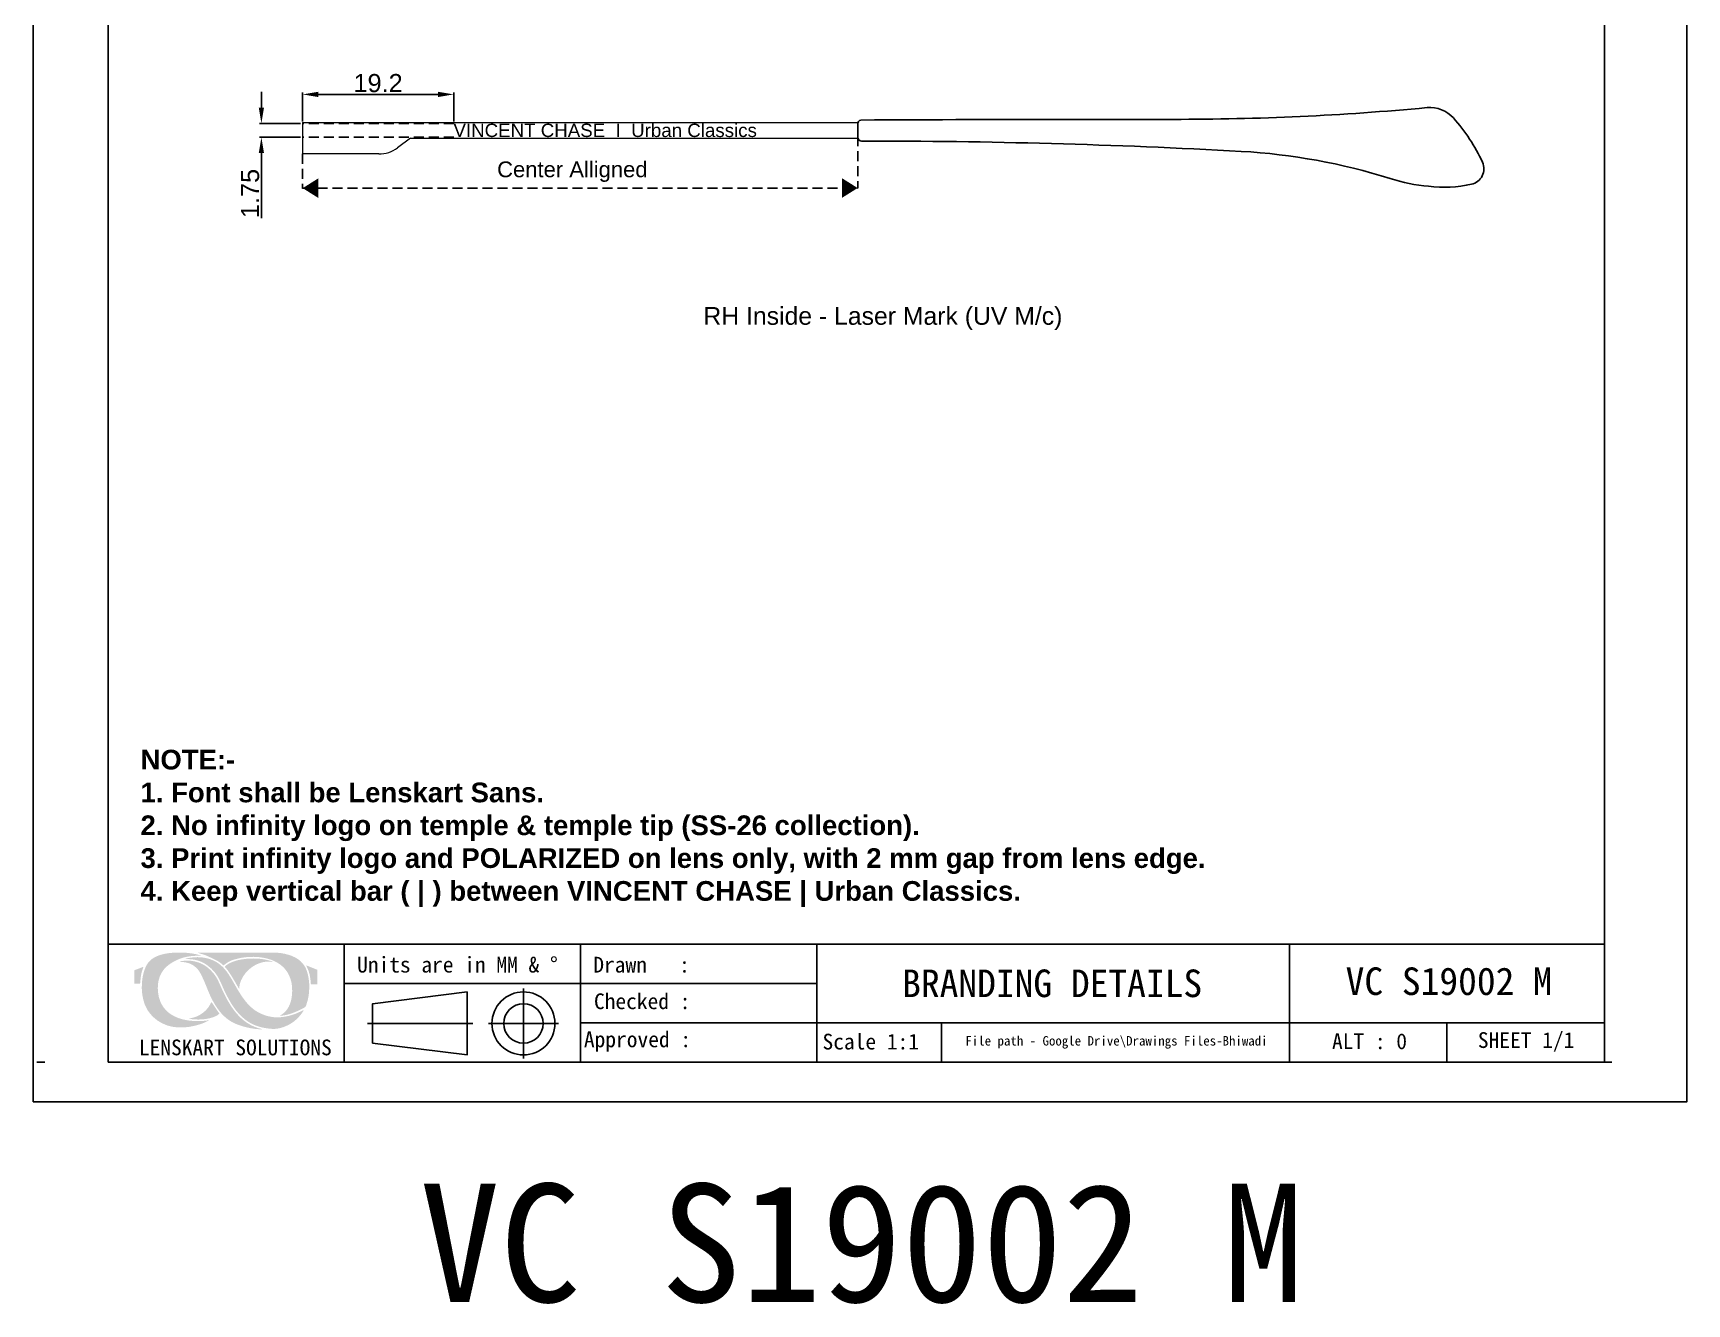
# Model space of a CAD drawing. Header units: millimetres. Extents: x 1233 to 2351, y 1180 to 1535.
# Drawn here: x 1232.9 to 1442.9, y 1212.3 to 1373.6 of the extents above; entities that cross this region are included whole.
import ezdxf

# ---------------------------------------------------------------- set-up
doc = ezdxf.new("R2010")
doc.units = ezdxf.units.MM
doc.linetypes.add('DASHED', pattern=[19.05, 12.7, -6.35])
doc.linetypes.add('HIDDEN2', pattern=[0.1875, 0.125, -0.0625])
for name, color, linetype in [('Dimension', 3, 'Continuous'), ('Hidden Line', 1, 'HIDDEN2'), ('图框-线条', 7, 'Continuous')]:
    doc.layers.add(name, color=color, linetype=linetype)
doc.layers.add('标注', color=4, linetype='Continuous', lineweight=5)
doc.layers.add('绘图层', color=7, linetype='Continuous', lineweight=15)
doc.styles.get("Standard").update_dxf_attribs({"font": 'arial.ttf'})
doc.styles.add('宋体', font='SimSun.ttf')
doc.dimstyles.new('Standard$0', dxfattribs={"dimtxt": 2.3, "dimasz": 2, "dimexe": 1, "dimexo": 1, "dimgap": 1, "dimtad": 0, "dimtih": 1, "dimtoh": 1, "dimdec": 1, "dimzin": 0, "dimdsep": 46, "dimtxsty": 'Standard', "dimcen": 0, "dimclrd": 4, "dimclre": 4, "dimclrt": 4, "dimadec": 1, "dimazin": 0, "dimtfac": 1, "dimtdec": 1, "dimtofl": 0, "dimtmove": 0, "dimatfit": 0, "dimfxl": 1, "dimtolj": 1, "dimtzin": 0, "dimarcsym": 0})

# ---------------------------------------------------------------- blocks, each defined once
blk = doc.blocks.new('*D171')
at = {"layer": 'Defpoints', "color": 0, "transparency": 16777216}
for p in [(1267.14, 1362.12), (1261.91, 1360.37), (1267.14, 1360.37)]:
    blk.add_point(p, dxfattribs=at)
at = {"layer": 'Dimension', "color": 3, "lineweight": -2, "transparency": 16777216}
for p, q in [((1261.91, 1364.12), (1261.91, 1366.12)), ((1266.89, 1362.12), (1261.66, 1362.12)), ((1266.89, 1360.37), (1261.66, 1360.37)), ((1261.91, 1358.37), (1261.91, 1350.09))]:
    blk.add_line(p, q, dxfattribs=at)
at = {"layer": 'Dimension', "color": 3, "transparency": 16777216}
for points in [[(1261.58, 1364.12), (1262.24, 1364.12), (1261.91, 1362.12)], [(1261.58, 1358.37), (1262.24, 1358.37), (1261.91, 1360.37)]]:
    blk.add_solid(points, dxfattribs=at)
at = {"layer": 'Dimension', "transparency": 16777216, "insert": (1260.49, 1353.23), "char_height": 2.3, "attachment_point": 5, "rotation": 90}
blk.add_mtext('\\A1;1.75', dxfattribs=at)
blk = doc.blocks.new('*D241')
at = {"layer": 'Defpoints', "color": 0, "transparency": 16777216}
for p in [(1286.33, 1365.81), (1267.14, 1362.12), (1286.33, 1362.12)]:
    blk.add_point(p, dxfattribs=at)
at = {"layer": 'Dimension', "color": 3, "lineweight": -2, "transparency": 16777216}
for p, q in [((1267.14, 1362.37), (1267.14, 1366.06)), ((1269.14, 1365.81), (1284.33, 1365.81)), ((1286.33, 1362.37), (1286.33, 1366.06))]:
    blk.add_line(p, q, dxfattribs=at)
at = {"layer": 'Dimension', "color": 3, "transparency": 16777216}
for points in [[(1269.14, 1366.14), (1269.14, 1365.47), (1267.14, 1365.81)], [(1284.33, 1366.14), (1284.33, 1365.47), (1286.33, 1365.81)]]:
    blk.add_solid(points, dxfattribs=at)
at = {"layer": 'Dimension', "transparency": 16777216, "insert": (1276.73, 1367.23), "char_height": 2.3, "attachment_point": 5}
blk.add_mtext('\\A1;19.2', dxfattribs=at)

msp = doc.modelspace()

# ---------------------------------------------------------------- hatches: boundary and pattern name
at = {"layer": 'Hidden Line', "linetype": 'DASHED', "ltscale": 0.1}
h = msp.add_hatch(color=7, dxfattribs=at)
h.dxf.hatch_style = 1
h.paths.add_polyline_path([(1269.16198, 1352.64533), (1267.15738, 1353.90658), (1269.16198, 1355.16782)])
h = msp.add_hatch(color=7, dxfattribs=at)
h.dxf.hatch_style = 1
h.paths.add_polyline_path([(1335.615, 1352.6607), (1337.6196, 1353.92195), (1335.615, 1355.1832)])
at = {"layer": '图框-线条', "lineweight": 0, "ltscale": 0.1}
h = msp.add_hatch(color=252, dxfattribs=at)
edge = h.paths.add_edge_path()
edge.add_spline(control_points=[(1245.796, 1254.62246), (1245.796, 1254.62246), (1245.79484, 1252.90879), (1245.79484, 1252.90879), (1245.79484, 1252.90879), (1245.79484, 1252.90879), (1246.5072, 1252.90879), (1246.5072, 1252.90879), (1246.5072, 1252.90879), (1246.56, 1253.30921), (1246.56656, 1253.65893), (1246.64487, 1254.05806), (1246.64487, 1254.05806), (1246.71343, 1254.40759), (1246.82025, 1254.75761), (1246.94375, 1255.05956), (1246.94375, 1255.05956), (1246.94375, 1255.05956), (1245.796, 1254.62246), (1245.796, 1254.62246)], knot_values=[0, 0, 0, 0, 0.166666667, 0.166666667, 0.166666667, 0.166676668, 0.333333333, 0.333333333, 0.333333333, 0.333343334, 0.5, 0.5, 0.5, 0.500010001, 0.666666667, 0.666666667, 0.666666667, 0.666676668, 1, 1, 1, 1], degree=3, periodic=0)
edge = h.paths.add_edge_path()
edge.add_spline(control_points=[(1268.1975, 1252.83422), (1268.1975, 1252.83422), (1269.00308, 1252.82742), (1269.00308, 1252.82742), (1269.00308, 1252.82742), (1269.00308, 1252.82742), (1269.00633, 1254.68164), (1269.00633, 1254.68164), (1269.00633, 1254.68164), (1269.00633, 1254.68164), (1267.59423, 1255.24168), (1267.59423, 1255.24168), (1267.59423, 1255.24168), (1267.73901, 1254.88369), (1267.90059, 1254.6232), (1268.00998, 1254.17537), (1268.00998, 1254.17537), (1268.12128, 1253.72), (1268.15789, 1253.32203), (1268.1975, 1252.83422)], knot_values=[0, 0, 0, 0, 0.166666667, 0.166666667, 0.166666667, 0.166676668, 0.333333333, 0.333333333, 0.333333333, 0.333343334, 0.5, 0.5, 0.5, 0.500010001, 0.666666667, 0.666666667, 0.666666667, 0.666676668, 1, 1, 1, 1], degree=3, periodic=0)
edge = h.paths.add_edge_path(flags=17)
edge.add_spline(control_points=[(1252.71404, 1248.49019), (1252.84668, 1248.38306), (1253.6701, 1248.36804), (1253.81328, 1248.36368), (1253.81328, 1248.36368), (1254.6914, 1248.33701), (1256.01482, 1248.55016), (1256.5894, 1249.10585), (1256.5894, 1249.10585), (1256.53715, 1249.18747), (1256.50557, 1249.22113), (1256.44916, 1249.28871), (1256.44916, 1249.28871), (1256.44916, 1249.28871), (1255.58049, 1250.5781), (1255.58049, 1250.5781), (1255.58049, 1250.5781), (1255.36899, 1250.31774), (1255.27732, 1249.82367), (1254.47579, 1249.20807), (1254.47579, 1249.20807), (1254.00227, 1248.84444), (1253.44345, 1248.5902), (1252.71404, 1248.49019)], knot_values=[0, 0, 0, 0, 0.142857143, 0.142857143, 0.142857143, 0.142867144, 0.285714286, 0.285714286, 0.285714286, 0.285724287, 0.428571429, 0.428571429, 0.428571429, 0.42858143, 0.571428571, 0.571428571, 0.571428571, 0.571438572, 0.714285714, 0.714285714, 0.714285714, 0.714295715, 1, 1, 1, 1], degree=3, periodic=0)
edge = h.paths.add_edge_path(flags=17)
edge.add_spline(control_points=[(1257.26313, 1255.06679), (1257.31139, 1254.98352), (1257.32353, 1254.99358), (1257.38651, 1254.92152), (1257.38651, 1254.92152), (1258.03412, 1254.17991), (1258.96442, 1252.38867), (1259.08467, 1252.26375), (1259.08467, 1252.26375), (1259.14415, 1253.76311), (1260.39773, 1255.07121), (1261.63212, 1255.5034), (1261.63212, 1255.5034), (1262.28059, 1255.73041), (1262.62938, 1255.73703), (1263.35101, 1255.67019), (1263.35101, 1255.67019), (1263.11327, 1255.8647), (1262.10754, 1256.0283), (1261.8519, 1256.05737), (1261.8519, 1256.05737), (1260.63958, 1256.19522), (1258.88384, 1256.08012), (1257.80742, 1255.47783), (1257.80742, 1255.47783), (1257.63768, 1255.38278), (1257.32678, 1255.18741), (1257.26313, 1255.06679)], knot_values=[0, 0, 0, 0, 0.125, 0.125, 0.125, 0.125010001, 0.25, 0.25, 0.25, 0.250010001, 0.375, 0.375, 0.375, 0.375010001, 0.5, 0.5, 0.5, 0.500010001, 0.625, 0.625, 0.625, 0.625010001, 0.75, 0.75, 0.75, 0.750010001, 1, 1, 1, 1], degree=3, periodic=0)
edge = h.paths.add_edge_path()
edge.add_spline(control_points=[(1256.68236, 1252.71391), (1256.27587, 1253.63084), (1256.14961, 1253.88514), (1255.51009, 1254.57445), (1255.51009, 1254.57445), (1254.63486, 1255.51787), (1253.29027, 1255.98734), (1251.96378, 1255.80755), (1251.96378, 1255.80755), (1251.87652, 1255.79578), (1251.80012, 1255.78443), (1251.7158, 1255.76787), (1251.7158, 1255.76787), (1251.7158, 1255.76787), (1251.48217, 1255.69631), (1251.48217, 1255.69631), (1251.48217, 1255.69631), (1252.25003, 1255.65879), (1252.8476, 1255.54737), (1253.35595, 1255.16307), (1253.35595, 1255.16307), (1253.86148, 1254.78085), (1254.05611, 1254.47787), (1254.38068, 1253.81382), (1254.38068, 1253.81382), (1254.90976, 1252.73126), (1255.26793, 1251.52018), (1255.85962, 1250.51893), (1255.85962, 1250.51893), (1256.49043, 1249.45139), (1257.10112, 1248.67047), (1258.16541, 1248.05095), (1258.16541, 1248.05095), (1259.01979, 1247.55364), (1260.80963, 1247.08275), (1261.99901, 1247.13083), (1261.99901, 1247.13083), (1261.86686, 1247.19577), (1261.68173, 1247.22103), (1261.52438, 1247.26898), (1261.52438, 1247.26898), (1259.3137, 1247.94278), (1258.03602, 1249.81963), (1257.06224, 1251.87903), (1257.06224, 1251.87903), (1256.93077, 1252.15699), (1256.80856, 1252.4292), (1256.68236, 1252.71391)], knot_values=[0, 0, 0, 0, 0.076923077, 0.076923077, 0.076923077, 0.076933078, 0.153846154, 0.153846154, 0.153846154, 0.153856155, 0.230769231, 0.230769231, 0.230769231, 0.230779232, 0.307692308, 0.307692308, 0.307692308, 0.307702309, 0.384615385, 0.384615385, 0.384615385, 0.384625386, 0.461538462, 0.461538462, 0.461538462, 0.461548463, 0.538461538, 0.538461538, 0.538461538, 0.538471539, 0.615384615, 0.615384615, 0.615384615, 0.615394616, 0.692307692, 0.692307692, 0.692307692, 0.692317693, 0.769230769, 0.769230769, 0.769230769, 0.76924077, 0.846153846, 0.846153846, 0.846153846, 0.846163847, 1, 1, 1, 1], degree=3, periodic=0)
edge = h.paths.add_edge_path()
edge.add_spline(control_points=[(1267.30755, 1249.56551), (1267.27187, 1249.56398), (1266.45115, 1249.17349), (1266.28558, 1249.10922), (1266.28558, 1249.10922), (1265.93305, 1248.97236), (1265.51637, 1248.8445), (1265.12435, 1248.76859), (1265.12435, 1248.76859), (1264.14892, 1248.57947), (1263.43624, 1248.58389), (1262.50472, 1248.85542), (1262.50472, 1248.85542), (1260.91829, 1249.31784), (1259.99584, 1250.42836), (1259.24925, 1251.58726), (1259.24925, 1251.58726), (1257.92687, 1253.63998), (1257.39013, 1255.62917), (1254.84083, 1256.17382), (1254.84083, 1256.17382), (1254.41196, 1256.26543), (1253.90048, 1256.30137), (1253.44756, 1256.26623), (1253.44756, 1256.26623), (1253.14194, 1256.24256), (1252.42173, 1256.17204), (1252.20109, 1256.03996), (1252.20109, 1256.03996), (1253.32652, 1256.06442), (1254.20432, 1255.84655), (1254.99941, 1255.27706), (1254.99941, 1255.27706), (1256.65336, 1254.09247), (1256.70462, 1252.84876), (1257.56918, 1251.30604), (1257.56918, 1251.30604), (1257.98433, 1250.56529), (1258.28363, 1249.98955), (1258.85539, 1249.3209), (1258.85539, 1249.3209), (1260.04232, 1247.93297), (1261.30491, 1247.31602), (1263.24787, 1247.17424), (1263.24787, 1247.17424), (1264.18559, 1247.10587), (1265.12784, 1247.5174), (1265.74663, 1247.90764), (1265.74663, 1247.90764), (1266.17361, 1248.17696), (1266.50983, 1248.51429), (1266.82968, 1248.88203), (1266.82968, 1248.88203), (1266.99641, 1249.07384), (1267.17682, 1249.35788), (1267.30755, 1249.56551)], knot_values=[0, 0, 0, 0, 0.066666667, 0.066666667, 0.066666667, 0.066676668, 0.133333333, 0.133333333, 0.133333333, 0.133343334, 0.2, 0.2, 0.2, 0.200010001, 0.266666667, 0.266666667, 0.266666667, 0.266676668, 0.333333333, 0.333333333, 0.333333333, 0.333343334, 0.4, 0.4, 0.4, 0.400010001, 0.466666667, 0.466666667, 0.466666667, 0.466676668, 0.533333333, 0.533333333, 0.533333333, 0.533343334, 0.6, 0.6, 0.6, 0.600010001, 0.666666667, 0.666666667, 0.666666667, 0.666676668, 0.733333333, 0.733333333, 0.733333333, 0.733343334, 0.8, 0.8, 0.8, 0.800010001, 0.866666667, 0.866666667, 0.866666667, 0.866676668, 1, 1, 1, 1], degree=3, periodic=0)
edge = h.paths.add_edge_path()
edge.add_spline(control_points=[(1257.11026, 1255.22641), (1257.6703, 1255.66124), (1257.83366, 1255.8008), (1258.65272, 1256.02996), (1258.65272, 1256.02996), (1260.52264, 1256.55315), (1262.93562, 1256.4153), (1264.40217, 1255.26406), (1264.40217, 1255.26406), (1265.20523, 1254.63375), (1265.86063, 1253.52887), (1265.82273, 1251.98082), (1265.82273, 1251.98082), (1265.79477, 1250.83792), (1265.51496, 1249.7309), (1264.60845, 1249.07243), (1264.60845, 1249.07243), (1264.54848, 1249.02883), (1264.30118, 1248.87522), (1264.24433, 1248.85658), (1264.24433, 1248.85658), (1265.13312, 1248.80127), (1266.52804, 1249.40497), (1267.26199, 1249.82122), (1267.26199, 1249.82122), (1267.53916, 1249.97845), (1267.51089, 1249.95159), (1267.62888, 1250.27162), (1267.62888, 1250.27162), (1268.0943, 1251.53447), (1268.10945, 1253.28321), (1267.68505, 1254.51086), (1267.68505, 1254.51086), (1267.49004, 1255.07495), (1267.27646, 1255.37052), (1266.90878, 1255.73869), (1266.90878, 1255.73869), (1266.14853, 1256.4998), (1264.63813, 1256.85448), (1263.54601, 1256.85399), (1263.54601, 1256.85399), (1260.3209, 1256.8524), (1257.01202, 1256.889), (1253.80745, 1256.85295), (1253.80745, 1256.85295), (1254.03992, 1256.75042), (1254.45592, 1256.65488), (1254.72402, 1256.55769), (1254.72402, 1256.55769), (1254.99659, 1256.45878), (1256.17726, 1255.90296), (1256.40844, 1255.76297), (1256.40844, 1255.76297), (1256.72897, 1255.56883), (1257.05078, 1255.26008), (1257.11026, 1255.22641)], knot_values=[0, 0, 0, 0, 0.066666667, 0.066666667, 0.066666667, 0.066676668, 0.133333333, 0.133333333, 0.133333333, 0.133343334, 0.2, 0.2, 0.2, 0.200010001, 0.266666667, 0.266666667, 0.266666667, 0.266676668, 0.333333333, 0.333333333, 0.333333333, 0.333343334, 0.4, 0.4, 0.4, 0.400010001, 0.466666667, 0.466666667, 0.466666667, 0.466676668, 0.533333333, 0.533333333, 0.533333333, 0.533343334, 0.6, 0.6, 0.6, 0.600010001, 0.666666667, 0.666666667, 0.666666667, 0.666676668, 0.733333333, 0.733333333, 0.733333333, 0.733343334, 0.8, 0.8, 0.8, 0.800010001, 0.866666667, 0.866666667, 0.866666667, 0.866676668, 1, 1, 1, 1], degree=3, periodic=0)
edge = h.paths.add_edge_path()
edge.add_spline(control_points=[(1255.32864, 1248.27379), (1255.19055, 1248.28017), (1254.92668, 1248.21983), (1254.7648, 1248.20468), (1254.7648, 1248.20468), (1252.19459, 1247.96504), (1249.15774, 1248.64239), (1248.78987, 1251.78674), (1248.78987, 1251.78674), (1248.61854, 1253.25157), (1249.07422, 1254.57862), (1250.25054, 1255.38566), (1250.25054, 1255.38566), (1251.42361, 1256.19038), (1252.59962, 1256.50832), (1254.33022, 1256.45939), (1254.33022, 1256.45939), (1254.33022, 1256.45939), (1253.63312, 1256.65335), (1253.63312, 1256.65335), (1253.63312, 1256.65335), (1252.10555, 1256.98068), (1249.81921, 1256.99423), (1248.47051, 1256.32209), (1248.47051, 1256.32209), (1247.70633, 1255.94135), (1247.2815, 1255.37573), (1246.98968, 1254.4255), (1246.98968, 1254.4255), (1246.49138, 1252.80326), (1246.63757, 1250.3059), (1247.85209, 1249.02699), (1247.85209, 1249.02699), (1248.00963, 1248.861), (1248.08162, 1248.7478), (1248.26883, 1248.59903), (1248.26883, 1248.59903), (1248.45923, 1248.44769), (1248.49535, 1248.39416), (1248.73683, 1248.22344), (1248.73683, 1248.22344), (1250.31345, 1247.10888), (1252.36531, 1247.17173), (1254.16802, 1247.77525), (1254.16802, 1247.77525), (1254.37847, 1247.84571), (1254.58298, 1247.92849), (1254.77583, 1248.0117), (1254.77583, 1248.0117), (1254.89713, 1248.06401), (1255.26051, 1248.25772), (1255.32864, 1248.27379)], knot_values=[0, 0, 0, 0, 0.071428571, 0.071428571, 0.071428571, 0.071438572, 0.142857143, 0.142857143, 0.142857143, 0.142867144, 0.214285714, 0.214285714, 0.214285714, 0.214295715, 0.285714286, 0.285714286, 0.285714286, 0.285724287, 0.357142857, 0.357142857, 0.357142857, 0.357152858, 0.428571429, 0.428571429, 0.428571429, 0.42858143, 0.5, 0.5, 0.5, 0.500010001, 0.571428571, 0.571428571, 0.571428571, 0.571438572, 0.642857143, 0.642857143, 0.642857143, 0.642867144, 0.714285714, 0.714285714, 0.714285714, 0.714295715, 0.785714286, 0.785714286, 0.785714286, 0.785724287, 0.857142857, 0.857142857, 0.857142857, 0.857152858, 1, 1, 1, 1], degree=3, periodic=0)

# ---------------------------------------------------------------- linework, layer by layer
for p, q in [((1337.63849, 1362.06358), (1337.63849, 1360.38178)), ((1242.43806, 1257.92707), (1432.43806, 1257.92707)), ((1272.43806, 1257.92707), (1272.43806, 1242.92707)), ((1302.43806, 1257.92707), (1302.43806, 1242.92707)), ((1332.43806, 1257.92707), (1332.43806, 1242.92707)), ((1392.43806, 1242.92707), (1392.43806, 1257.92707)), ((1272.43806, 1252.92707), (1332.43806, 1252.92707)), ((1295.18372, 1243.42352), (1295.18372, 1252.312)), ((1275.37311, 1247.86776), (1288.76588, 1247.86776)), ((1290.73948, 1247.86776), (1299.62796, 1247.86776)), ((1302.43806, 1247.92707), (1432.43806, 1247.92707)), ((1348.27718, 1247.91349), (1348.27718, 1242.91349)), ((1412.43806, 1242.92707), (1412.43806, 1247.92707)), ((1233.40242, 1242.92707), (1234.40242, 1242.92707)), ((1242.43806, 1242.92707), (1433.40242, 1242.92707))]:
    msp.add_line(p, q)
for points in [[(1232.92024, 1237.92707), (1442.92024, 1237.92707), (1442.92024, 1534.92707), (1232.92024, 1534.92707)], [(1276.03378, 1245.36776), (1288.03378, 1243.86776), (1288.03378, 1251.86776), (1276.03378, 1250.36776)]]:
    msp.add_lwpolyline(points, close=True)
msp.add_lwpolyline([(1432.43806, 1242.92707), (1432.43806, 1529.92707), (1242.43806, 1529.92707), (1242.43806, 1242.92707)])
for radius in [4, 2.5]:
    msp.add_circle((1295.18372, 1247.86776), radius)
at = {"ltscale": 1000}
for centre, radius, start, end in [((1377.87727, 1709.64057), 347, 269.9666482, 275.3002123), ((1410.30064, 1360.14132), 4, 41.9421102, 95.3002123), ((1373.5681, -5693.17794), 7055.81977, 89.966648237, 90.064401007), ((1396.82997, 1348.0369), 22.1101, 24.4373941, 41.9421102), ((1339.02687, 504.32809), 855.55469, 86.8299056, 88.44545462), ((1382.08122, 1281.6914), 77, 72.4972455, 86.8299056), ((1415.13849, 1356.35643), 2, 282.4609202, 24.4373941), ((1412.25124, 1377.36243), 23.31538, 252.4972455, 264.747786), ((1412.0907, 1370.14865), 16.12496, 262.9691657, 282.4609202)]:
    msp.add_arc(centre, radius, start, end, dxfattribs=at)
for centre, radius, start, end in [((1338.13849, 1362.06358), 0.5, 102.1710618, 180), ((1373.5681, -5693.17795), 7055.81977, 90.064401007, 90.288558346), ((1338.13849, 1360.38178), 0.5, 180, 269.9127117), ((1339.02687, 504.32809), 855.55469, 88.44545462, 90.06100364)]:
    msp.add_arc(centre, radius, start, end)
at = {"layer": 'Hidden Line', "linetype": 'DASHED', "ltscale": 0.1}
for p, q in [((1286.3305, 1362.11915), (1267.13849, 1362.11915)), ((1286.3305, 1360.37915), (1267.13849, 1360.37915))]:
    msp.add_line(p, q, dxfattribs=at)
at = {"layer": 'Hidden Line', "color": 7, "linetype": 'DASHED', "ltscale": 0.1}
for p, q in [((1337.63849, 1360.51617), (1337.63849, 1353.9174)), ((1267.13849, 1358.24915), (1267.13849, 1353.86525)), ((1267.13849, 1353.9174), (1337.63849, 1353.9174))]:
    msp.add_line(p, q, dxfattribs=at)
at = {"layer": '标注', "color": 0, "lineweight": 13, "ltscale": 5}
for p, q in [((1267.13849, 1362.24915), (1337.63849, 1362.24915)), ((1267.13849, 1362.24915), (1267.13849, 1358.24915)), ((1337.63849, 1362.24915), (1337.63849, 1360.24915)), ((1280.83849, 1360.24915), (1279.19928, 1359.03492)), ((1280.83849, 1360.24915), (1337.63849, 1360.24915)), ((1276.81837, 1358.24915), (1267.13849, 1358.24915))]:
    msp.add_line(p, q, dxfattribs=at)
msp.add_arc((1276.81837, 1362.24915), 4, 270, 306.5288554, dxfattribs=at)

# ---------------------------------------------------------------- texts
for s, insert, char_height, width, attachment_point in [('\\pxql;{\\fArial|b1|i0|c0|p34;NOTE:-\\P\\pq*;1. Font shall be Lenskart Sans.^J2. No infinity logo on temple & temple tip (SS-26 collection).^J3. Print infinity logo and POLARIZED on lens only, with 2 mm gap from lens edge.^J4. Keep vertical bar ( | ) between VINCENT CHASE | Urban Classics.}', (1246.56217, 1282.60778), 2.5, 135.4516394, 1), ('{\\fNSimSun|b0|i0|c0|p49;VC S19002 M}', (1338.12707, 1219.8797), 15, 239.4285657, 5)]:
    msp.add_mtext(s, dxfattribs=dict(insert=insert, char_height=char_height, width=width, attachment_point=attachment_point))
at = {"layer": '绘图层', "color": 7, "linetype": 'ByBlock', "lineweight": 9, "attachment_point": 5, "style": '宋体'}
for s, insert, char_height, width in [('{\\fArial|b0|i0|c0|p34;VINCENT CHASE  I  Urban Classics}', (1305.56472, 1361.23358), 1.7, 43.5669233), ('{\\fArial|b0|i0|c0|p34;Center Alligned}', (1301.39587, 1355.99178), 2, 25.9865105), ('{\\fArial|b0|i0|c0|p34;RH Inside - Laser Mark (UV M/c)}', (1340.82759, 1337.34751), 2.25, 60.2844571), ('\\pxql;{\\fNSimSun|b0|i0|c0|p49;Units are in MM & %%D}', (1289.33203, 1255.30746), 2, 30.5443257), ('\\pxql;{\\fNSimSun|b0|i0|c0|p49;Drawn   : }', (1319.33203, 1255.30746), 2, 30.5443257), ('{\\fNSimSun|b0|i0|c0|p49;BRANDING DETAILS}', (1362.31989, 1252.93015), 3.5, 71.0095224), ('{\\fNSimSun|b0|i0|c0|p49;VC S19002 M}', (1412.67721, 1253.19745), 3.5, 46.4697196), ('\\pxql;{\\fNSimSun|b0|i0|c0|p49;Checked : }', (1315.59163, 1250.66111), 2, 22.901467), ('{\\fSimSun|b0|i0|c134|p2;LENSKART SOLUTIONS}', (1258.60293, 1244.80186), 2, 58.9744548), ('\\pxql;{\\fNSimSun|b0|i0|c0|p49;Approved :}', (1314.31512, 1245.55548), 2, 22.901467), ('\\pxql;{\\fNSimSun|b0|i0|c0|p49;Scale 1:1}', (1344.61308, 1245.54189), 2, 22.901467), ('\\pxql;{\\fNSimSun|b0|i0|c0|p49;File path - Google Drive\\\\Drawings Files-Bhiwadi}', (1396.24926, 1245.46348), 1.2, 89.8899891), ('{\\fNSimSun|b0|i0|c0|p49;ALT : 0}', (1402.61563, 1245.58301), 2, 17.2791446), ('{\\fNSimSun|b0|i0|c0|p49;SHEET 1/1}', (1422.49832, 1245.50801), 2, 17.2791446)]:
    msp.add_mtext(s, dxfattribs=dict(at, insert=insert, char_height=char_height, width=width))

# ---------------------------------------------------------------- dimensions: what is measured, and where the dimension line sits
at = {"layer": 'Dimension'}
dim = msp.add_linear_dim(base=(1286.3305, 1365.80696), p1=(1267.13849, 1362.11915), p2=(1286.3305, 1362.11915), dimstyle='Standard$0', override={"dimexe": 0.25, "dimexo": 0.25, "dimgap": 0.25, "dimtad": 1, "dimtih": 0, "dimtoh": 0, "dimclrd": 3, "dimclre": 3, "dimclrt": 256, "dimadec": 2, "dimtdec": 2, "dimatfit": 3}, dxfattribs=at)
dim.commit()
dim.dimension.update_dxf_attribs({"geometry": '*D241', "text_midpoint": (1276.73449, 1367.23128)})
dim = msp.add_linear_dim(base=(1261.91031, 1360.36915), p1=(1267.13849, 1362.11915), p2=(1267.13839, 1360.36915), angle=90, dimstyle='Standard$0', override={"dimexe": 0.25, "dimexo": 0.25, "dimgap": 0.25, "dimtad": 1, "dimtih": 0, "dimtoh": 0, "dimdec": 2, "dimclrd": 3, "dimclre": 3, "dimclrt": 256, "dimadec": 2, "dimtdec": 2, "dimatfit": 3}, dxfattribs=at)
dim.commit()
dim.dimension.update_dxf_attribs({"geometry": '*D171', "text_midpoint": (1260.486, 1353.2316)})

doc.saveas('drawing.dxf')
